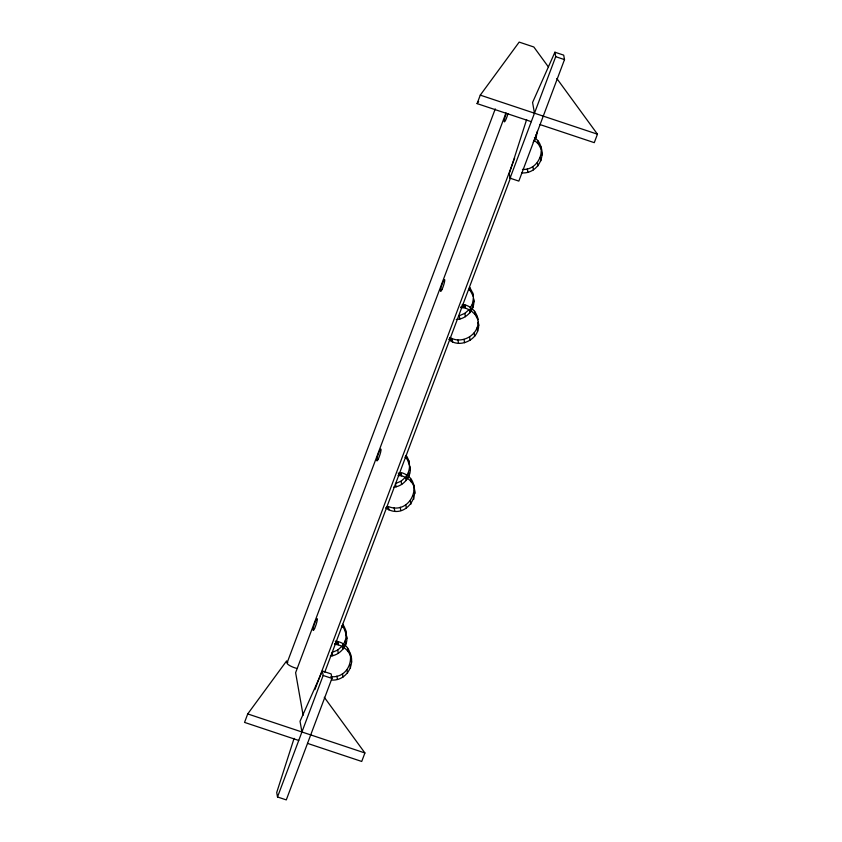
<?xml version="1.0" encoding="UTF-8"?>
<svg xmlns="http://www.w3.org/2000/svg" width="842" height="842" viewBox="0 0 842 842"><rect width="100%" height="100%" fill="white"/><g stroke="black" fill="none" stroke-linecap="round" stroke-linejoin="round"><path stroke-width="1.26" d="M342.81 645.056C347.42 639.025 347.136 630.332 342.726 624.28C344.21 630.911 349.041 637.162 345.778 644.309C343.104 650.519 337.189 655.581 330.306 656.044M330.811 676.694C353.556 678.852 358.671 643.625 335.263 641.151M331.401 680.041C345.588 681.21 355.492 665.854 350.188 653.097M406.17 476.162C410.78 470.131 410.496 461.448 406.086 455.385C407.57 462.016 412.401 468.268 409.138 475.414C406.476 481.624 400.55 486.687 393.667 487.15M388.867 509.852L388.278 506.495C411.233 516.03 425.999 479.582 401.045 472.53L401.634 475.877C428.936 483.897 408.37 523.219 385.794 508.021M470.531 307.319L472.32 304.246L473.436 298.5C476.025 308.803 466.552 319.402 456.227 319.455M449.996 337.453C461.3 344.578 477.993 335.611 478.172 322.149C481.929 337.284 461.679 349.304 449.565 340.2M533.228 142.266L536.207 137.141L537.322 131.394M522.45 169.41C538.891 170.715 548.521 147.108 534.428 137.541M521.83 172.884C536.017 174.041 545.911 158.696 540.617 145.94M294.09 738.36L276.713 792.501L277.502 796.974L286.291 799.9L331.948 678.399L331.169 673.937L322.381 671.011L300.036 721.268L301.931 731.982M526.629 119.564L509.263 173.715L510.052 178.178L518.84 181.104L564.498 59.614L563.708 55.14L554.92 52.215L532.576 102.471L534.47 113.196M286.638 660.896L247.727 713.921L244.548 722.404L298.742 740.465M531.281 121.669L477.088 103.608L480.277 95.135L519.177 42.1L533.828 46.984L548.395 66.939M287.175 662.633L495.264 108.913M506.01 112.849L295.616 672.705L303.12 715.29M314.897 689.63L514.662 158.064M277.502 796.974L323.16 675.473L322.381 671.011M510.052 178.178L555.709 56.677L554.92 52.215M324.77 672.148L510.652 177.494M324.286 697.292L364.912 752.969L361.723 761.452L307.53 743.391M556.825 78.495L597.452 134.183L594.273 142.656L540.069 124.595M477.088 103.608L478.645 101.493M459.858 319.107L459.269 315.75L464.837 313.35L469.352 309.372L469.941 312.729M396.087 486.918L395.498 483.571L401.076 481.161L405.581 477.193L406.17 480.54M332.727 655.813L332.137 652.455L337.705 650.056L342.22 646.077L342.81 649.435M460.521 307.193L465.11 306.383L461.942 305.214M399.045 474.604L401.339 474.204L398.182 473.036M334.537 643.698L337.979 643.088L335.863 642.309M462.405 304.446C470.225 305.12 477.161 311.898 477.909 319.75L475.183 314.582L474.593 311.224M460.585 307.53L465.405 308.056L470.867 310.54L475.183 314.582M398.013 475.477L401.634 475.877M334.653 644.372C341.894 644.54 348.304 649.761 350.777 656.455M448.712 339.326L452.343 340.357L449.628 337.989M386.152 507.484L388.572 508.168L386.762 506.6M555.709 56.677L564.498 59.614M480.277 95.135L597.452 134.183M323.16 675.473L331.948 678.399M247.727 713.921L364.912 752.969M534.154 140.088L538.48 144.119L541.206 149.287M468.72 289.311L470.446 290.922L473.172 296.089L472.583 292.732L469.857 287.564L470.446 290.922M404.949 457.122L406.675 458.743M341.589 626.016L343.315 627.627M541.469 151.697L542.059 155.044M537.891 140.761L538.48 144.119M540.343 157.443L540.932 160.79M535.807 134.899L536.207 137.141M537.375 162.569L537.964 165.927M532.87 166.548L533.46 169.895M527.292 168.947L527.892 172.305M477.056 327.896L477.646 331.253M472.32 304.246L472.909 307.593M470.268 307.183L470.867 310.54M474.088 333.032L474.678 336.379M464.816 304.709L465.405 308.056M469.573 337L470.173 340.357M464.837 313.35L465.437 316.697M464.005 339.4L464.595 342.757M457.943 339.979L458.543 343.336M452.049 338.673L452.638 342.031M413.548 484.213L414.148 487.56M414.401 489.97L414.99 493.328M408.812 460.553L409.412 463.91M409.665 466.31L410.254 469.668M410.822 479.045L411.412 482.392M413.285 495.717L413.875 499.074M408.549 472.057L409.138 475.414M406.507 475.004L407.096 478.361M410.317 500.843L410.907 504.2M405.802 504.821L406.402 508.179M401.076 481.161L401.666 484.518M400.234 507.221L400.824 510.578M394.182 507.8L394.772 511.157M351.04 658.854L351.63 662.212M345.452 629.448L346.041 632.795M346.304 635.205L346.893 638.562M347.462 647.93L348.051 651.287M349.925 664.601L350.514 667.959M345.188 640.951L345.778 644.309M343.136 643.898L343.725 647.245M346.946 669.737L347.546 673.084M337.674 641.415L338.273 644.772M342.441 673.705L343.031 677.063M337.705 650.056L338.295 653.403M336.874 676.115L337.463 679.462M477.319 316.392L478.761 325.507M472.583 292.732L474.025 301.846M296.626 668.359A7.799 1.979 20.6 0 1 288.785 664.991A7.799 1.979 20.6 0 1 287.817 662.338M507.968 113.554A6.241 0.895 -71.6 0 1 504.421 121.858A6.241 0.895 -71.6 0 1 506.147 113.786M314.582 628.542A6.241 0.895 -71.6 0 0 317.287 618.744A6.241 0.895 -71.6 0 0 313.719 626.311A6.241 0.895 -71.6 0 0 314.582 628.542M378.258 459.079A6.241 0.895 -71.6 0 0 381.005 449.239A6.241 0.895 -71.6 0 0 377.458 456.669A6.241 0.895 -71.6 0 0 378.258 459.079M441.945 289.606A6.241 0.895 -71.6 0 0 444.723 279.723A6.241 0.895 -71.6 0 0 441.187 287.069A6.241 0.895 -71.6 0 0 441.945 289.606"/></g></svg>
